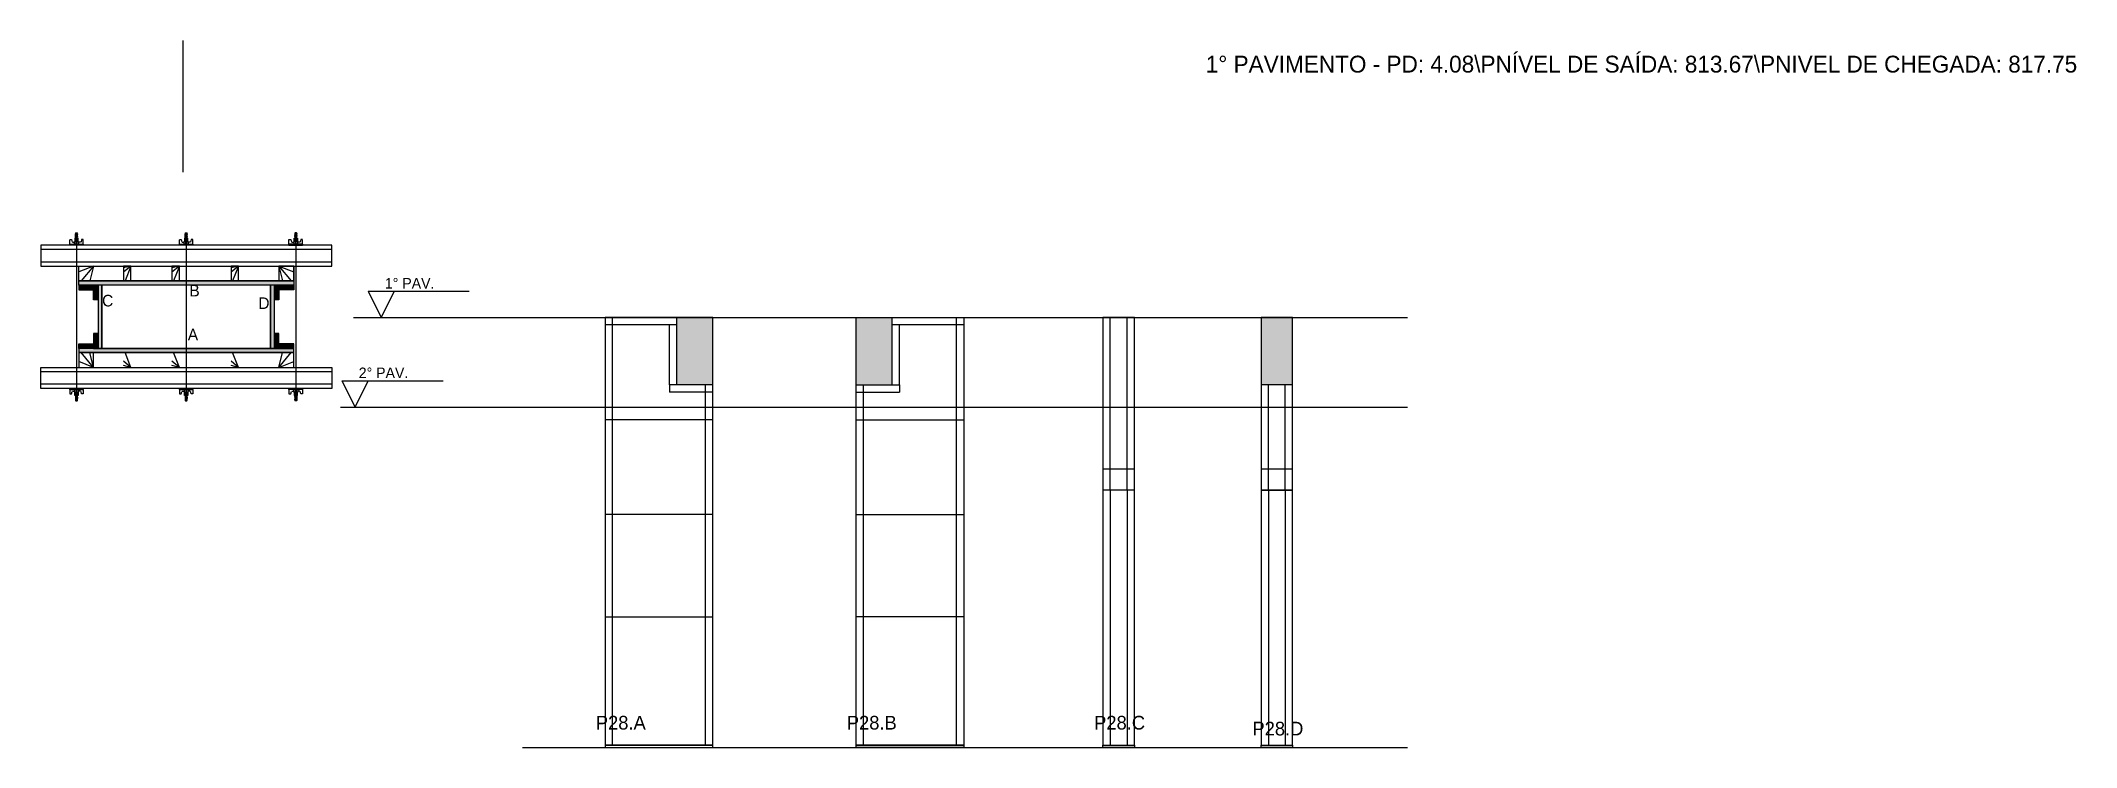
# Model space of a CAD drawing. Header units: metres. Extents: x 6272 to 8203, y 6363 to 7034.
import ezdxf

# ---------------------------------------------------------------- set-up
doc = ezdxf.new("R2010")
doc.units = ezdxf.units.M
for name, color, linetype in [('CHAPA', 7, 'Continuous'), ('COTA', 7, 'Continuous'), ('Hachura', 7, 'Continuous'), ('Madeira', 7, 'Continuous'), ('NIVEL 1° PAV.', 7, 'Continuous'), ('NIVEL 2° PAV.', 7, 'Continuous'), ('NOMENCLATURA', 7, 'Continuous'), ('Nível', 7, 'Continuous'), ('Painéis', 7, 'Continuous'), ('Perfil Metálico', 7, 'Continuous'), ('SARR_2.2x7', 7, 'Continuous'), ('SARRAFO', 7, 'Continuous'), ('Texto Seção', 7, 'Continuous'), ('TEXTO_GERAL', 7, 'Continuous')]:
    doc.layers.add(name, color=color, linetype=linetype)

msp = doc.modelspace()

# ---------------------------------------------------------------- hatches: boundary and pattern name
at = {"layer": 'COTA'}
h = msp.add_hatch(color=7, dxfattribs=at)
h.dxf.hatch_style = 1
h.paths.add_polyline_path([(6909.7, 6770.9), (6875.7, 6770.9), (6875.7, 6706.9), (6909.7, 6706.9), (6909.7, 6770.9)])
h = msp.add_hatch(color=7, dxfattribs=at)
h.dxf.hatch_style = 1
h.paths.add_polyline_path([(7045.8, 6770.9), (7079.8, 6770.9), (7079.8, 6706.9), (7045.8, 6706.9), (7045.8, 6770.9)])
h = msp.add_hatch(color=7, dxfattribs=at)
h.dxf.hatch_style = 1
h.paths.add_polyline_path([(7429.8, 6706.9), (7459.8, 6706.9), (7459.8, 6706.9), (7459.8, 6770.9), (7459.8, 6770.9), (7429.8, 6770.9), (7429.8, 6770.9), (7429.8, 6706.9)])
at = {"layer": 'Hachura'}
h = msp.add_hatch(color=7, dxfattribs=at)
h.dxf.hatch_style = 1
h.paths.add_polyline_path([(6308.2, 6801.6), (6308.2, 6805.6), (6308.2, 6805.6), (6512.2, 6805.6), (6512.2, 6805.6), (6512.2, 6801.6), (6512.2, 6801.6), (6308.2, 6801.6)])
h = msp.add_hatch(color=7, dxfattribs=at)
h.dxf.hatch_style = 1
h.paths.add_polyline_path([(6308.2, 6801.6), (6308.2, 6805.6), (6308.2, 6805.6), (6512.2, 6805.6), (6512.2, 6805.6), (6512.2, 6801.6), (6512.2, 6801.6), (6308.2, 6801.6)])
h = msp.add_hatch(color=7, dxfattribs=at)
h.dxf.hatch_style = 1
h.paths.add_polyline_path([(6322.2, 6801.6), (6322.2, 6797.2), (6322.2, 6797.2), (6308.2, 6797.2), (6308.2, 6797.2), (6308.2, 6801.6), (6308.2, 6801.6), (6322.2, 6801.6)])
h = msp.add_hatch(color=7, dxfattribs=at)
h.dxf.hatch_style = 1
h.paths.add_polyline_path([(6326.6, 6801.6), (6322.2, 6801.6), (6322.2, 6801.6), (6322.2, 6787.6), (6322.2, 6787.6), (6326.6, 6787.6), (6326.6, 6787.6), (6326.6, 6801.6)])
h = msp.add_hatch(color=7, dxfattribs=at)
h.dxf.hatch_style = 1
h.paths.add_polyline_path([(6330.2, 6801.6), (6326.6, 6801.6), (6326.6, 6801.6), (6326.6, 6741.6), (6326.6, 6741.6), (6330.2, 6741.6), (6330.2, 6741.6), (6330.2, 6801.6)])
h = msp.add_hatch(color=7, dxfattribs=at)
h.dxf.hatch_style = 1
h.paths.add_polyline_path([(6330.2, 6801.6), (6326.6, 6801.6), (6326.6, 6801.6), (6326.6, 6741.6), (6326.6, 6741.6), (6330.2, 6741.6), (6330.2, 6741.6), (6330.2, 6801.6)])
h = msp.add_hatch(color=7, dxfattribs=at)
h.dxf.hatch_style = 1
h.paths.add_polyline_path([(6493.8, 6801.6), (6490.2, 6801.6), (6490.2, 6801.6), (6490.2, 6741.6), (6490.2, 6741.6), (6493.8, 6741.6), (6493.8, 6741.6), (6493.8, 6801.6)])
h = msp.add_hatch(color=7, dxfattribs=at)
h.dxf.hatch_style = 1
h.paths.add_polyline_path([(6493.8, 6801.6), (6490.2, 6801.6), (6490.2, 6801.6), (6490.2, 6741.6), (6490.2, 6741.6), (6493.8, 6741.6), (6493.8, 6741.6), (6493.8, 6801.6)])
h = msp.add_hatch(color=7, dxfattribs=at)
h.dxf.hatch_style = 1
h.paths.add_polyline_path([(6498.2, 6801.6), (6493.8, 6801.6), (6493.8, 6801.6), (6493.8, 6787.6), (6493.8, 6787.6), (6498.2, 6787.6), (6498.2, 6787.6), (6498.2, 6801.6)])
h = msp.add_hatch(color=7, dxfattribs=at)
h.dxf.hatch_style = 1
h.paths.add_polyline_path([(6498.2, 6801.6), (6498.2, 6797.2), (6498.2, 6797.2), (6512.2, 6797.2), (6512.2, 6797.2), (6512.2, 6801.6), (6512.2, 6801.6), (6498.2, 6801.6)])
h = msp.add_hatch(color=7, dxfattribs=at)
h.dxf.hatch_style = 1
h.paths.add_polyline_path([(6322.2, 6741.6), (6322.2, 6746), (6322.2, 6746), (6308.2, 6746), (6308.2, 6746), (6308.2, 6741.6), (6308.2, 6741.6), (6322.2, 6741.6)])
h = msp.add_hatch(color=7, dxfattribs=at)
h.dxf.hatch_style = 1
h.paths.add_polyline_path([(6308.2, 6741.6), (6308.2, 6737.6), (6308.2, 6737.6), (6512.2, 6737.6), (6512.2, 6737.6), (6512.2, 6741.6), (6512.2, 6741.6), (6308.2, 6741.6)])
h = msp.add_hatch(color=7, dxfattribs=at)
h.dxf.hatch_style = 1
h.paths.add_polyline_path([(6308.2, 6741.6), (6308.2, 6737.6), (6308.2, 6737.6), (6512.2, 6737.6), (6512.2, 6737.6), (6512.2, 6741.6), (6512.2, 6741.6), (6308.2, 6741.6)])
h = msp.add_hatch(color=7, dxfattribs=at)
h.dxf.hatch_style = 1
h.paths.add_polyline_path([(6326.6, 6741.6), (6322.2, 6741.6), (6322.2, 6741.6), (6322.2, 6755.6), (6322.2, 6755.6), (6326.6, 6755.6), (6326.6, 6755.6), (6326.6, 6741.6)])
h = msp.add_hatch(color=7, dxfattribs=at)
h.dxf.hatch_style = 1
h.paths.add_polyline_path([(6498.2, 6741.6), (6493.8, 6741.6), (6493.8, 6741.6), (6493.8, 6755.6), (6493.8, 6755.6), (6498.2, 6755.6), (6498.2, 6755.6), (6498.2, 6741.6)])
h = msp.add_hatch(color=7, dxfattribs=at)
h.dxf.hatch_style = 1
h.paths.add_polyline_path([(6498.2, 6741.6), (6498.2, 6746), (6498.2, 6746), (6512.2, 6746), (6512.2, 6746), (6512.2, 6741.6), (6512.2, 6741.6), (6498.2, 6741.6)])

# ---------------------------------------------------------------- linework, layer by layer
at = {"layer": 'CHAPA', "color": 7, "lineweight": 25}
for points in [[(6308.2, 6801.6), (6308.2, 6805.6), (6512.2, 6805.6), (6512.2, 6801.6)], [(6308.2, 6801.6), (6308.2, 6805.6), (6512.2, 6805.6), (6512.2, 6801.6)], [(6330.2, 6801.6), (6326.6, 6801.6), (6326.6, 6741.6), (6330.2, 6741.6)], [(6330.2, 6801.6), (6326.6, 6801.6), (6326.6, 6741.6), (6330.2, 6741.6)], [(6493.8, 6801.6), (6490.2, 6801.6), (6490.2, 6741.6), (6493.8, 6741.6)], [(6493.8, 6801.6), (6490.2, 6801.6), (6490.2, 6741.6), (6493.8, 6741.6)], [(6308.2, 6741.6), (6308.2, 6737.6), (6512.2, 6737.6), (6512.2, 6741.6)], [(6308.2, 6741.6), (6308.2, 6737.6), (6512.2, 6737.6), (6512.2, 6741.6)]]:
    msp.add_lwpolyline(points, close=True, dxfattribs=at)
at = {"layer": 'COTA', "color": 7, "lineweight": 25}
for p, q in [((6909.7, 6770.9), (6875.7, 6770.9)), ((6909.7, 6706.9), (6909.7, 6770.9)), ((7045.8, 6706.9), (7045.8, 6770.9)), ((7045.8, 6770.9), (7079.8, 6770.9))]:
    msp.add_line(p, q, dxfattribs=at)
msp.add_lwpolyline([(7459.8, 6706.9), (7459.8, 6770.9), (7429.8, 6770.9), (7429.8, 6706.9)], dxfattribs=at)
at = {"layer": 'Defpoints', "color": 7, "lineweight": 25}
msp.add_line((6407.2, 6908.7), (6407.2, 7033.7), dxfattribs=at)
at = {"layer": 'Hachura', "color": 7, "lineweight": 25}
for p, q in [((6299.7, 6844.8), (6301.4, 6844.8)), ((6299.7, 6839.6), (6299.7, 6844.7)), ((6299.7, 6840.5), (6312.6, 6840.5)), ((6299.7, 6840.5), (6304.9, 6840.5)), ((6312.6, 6839.6), (6299.7, 6839.6)), ((6299.9, 6840.5), (6299.9, 6839.6)), ((6300.1, 6840.5), (6300.1, 6839.6)), ((6300.4, 6840.5), (6300.4, 6839.6)), ((6300.9, 6840.5), (6300.9, 6839.6)), ((6301.4, 6844.8), (6302, 6842.5)), ((6301.7, 6840.5), (6301.7, 6839.6)), ((6302.3, 6842.3), (6304.2, 6842.3)), ((6303.1, 6840.5), (6303.1, 6839.6)), ((6311.7, 6839.6), (6303.9, 6839.6)), ((6304.2, 6843.1), (6308.1, 6843.1)), ((6304.2, 6840.5), (6304.2, 6843.1)), ((6306.2, 6840.5), (6304.2, 6840.5)), ((6307.8, 6846.3), (6304.5, 6846.3)), ((6304.5, 6846.3), (6304.5, 6843.1)), ((6307.8, 6846.2), (6304.5, 6846.2)), ((6304.9, 6840.5), (6305.5, 6840.5)), ((6307.2, 6849.4), (6305, 6850.4)), ((6307.2, 6848.2), (6305, 6849.3)), ((6307.2, 6847), (6305, 6848.1)), ((6306.3, 6846.3), (6305, 6846.9)), ((6305.1, 6851.1), (6305.5, 6851.4)), ((6305.1, 6850.8), (6305.1, 6851.1)), ((6305.1, 6851.1), (6305.1, 6851.1)), ((6307.1, 6851.1), (6305.1, 6851.1)), ((6305.1, 6850.8), (6307.1, 6849.8)), ((6305.1, 6850.8), (6307.1, 6849.8)), ((6305.1, 6850.7), (6307.2, 6849.6)), ((6305.1, 6849.6), (6305.1, 6850.2)), ((6307.1, 6849.3), (6305.1, 6850.2)), ((6305.1, 6849.6), (6307.1, 6848.6)), ((6305.1, 6849.5), (6307.2, 6848.4)), ((6305.1, 6848.4), (6305.1, 6849.1)), ((6307.1, 6848.1), (6305.1, 6849.1)), ((6305.1, 6848.9), (6305.1, 6849.1)), ((6305.1, 6848.4), (6307.1, 6847.5)), ((6305.1, 6848.3), (6307.2, 6847.3)), ((6305.1, 6847.3), (6305.1, 6847.9)), ((6307.1, 6846.9), (6305.1, 6847.9)), ((6305.1, 6847.3), (6307.1, 6846.3)), ((6306, 6846.3), (6305.1, 6846.8)), ((6305.1, 6846.3), (6305.1, 6846.8)), ((6305.2, 6840.2), (6305.2, 6840.4)), ((6305.2, 6839.7), (6305.2, 6840.2)), ((6305.5, 6851.4), (6306.7, 6851.4)), ((6305.5, 6846.3), (6305.5, 6843.1)), ((6307.1, 6850.4), (6305.8, 6851.1)), ((6305.9, 6840.5), (6305.9, 6842.5)), ((6307.2, 6850.5), (6306, 6851.1)), ((6306.2, 6850.4), (6306.2, 6696.6)), ((6306.2, 6840.5), (6306.2, 6839.6)), ((6306.4, 6842.5), (6306.4, 6840.5)), ((6306.6, 6851.1), (6307.2, 6850.7)), ((6307.1, 6851.1), (6306.7, 6851.4)), ((6306.8, 6851.1), (6307.1, 6850.9)), ((6307.1, 6850.9), (6307.1, 6851.1)), ((6307.1, 6850.4), (6307.1, 6849.8)), ((6307.1, 6848.6), (6307.1, 6849.3)), ((6307.1, 6847.9), (6307.1, 6848.1)), ((6307.1, 6847.9), (6307.1, 6847.5)), ((6307.1, 6846.9), (6307.1, 6846.3)), ((6307.1, 6846.3), (6307.1, 6843.1)), ((6307.1, 6840.4), (6307.1, 6839.9)), ((6307.8, 6843.1), (6307.8, 6846.3)), ((6308.1, 6843.1), (6307.8, 6843.1)), ((6308.1, 6843.1), (6307.8, 6843.1)), ((6308.1, 6843.1), (6308.1, 6840.5)), ((6310, 6842.3), (6308.1, 6842.3)), ((6309.2, 6840.5), (6309.2, 6839.6)), ((6310.9, 6844.8), (6310.4, 6842.5)), ((6310.6, 6840.5), (6310.6, 6839.6)), ((6312.6, 6844.8), (6310.9, 6844.8)), ((6311.5, 6840.5), (6311.5, 6839.6)), ((6311.9, 6840.5), (6311.9, 6839.6)), ((6312.3, 6840.5), (6312.3, 6839.6)), ((6312.5, 6840.5), (6312.5, 6839.6)), ((6312.6, 6840.5), (6312.6, 6844.8)), ((6312.6, 6840.5), (6312.6, 6839.6)), ((6403.7, 6844.8), (6405.4, 6844.8)), ((6403.7, 6839.6), (6403.7, 6844.7)), ((6403.7, 6840.5), (6416.6, 6840.5)), ((6403.7, 6840.5), (6408.9, 6840.5)), ((6416.6, 6839.6), (6403.7, 6839.6)), ((6403.9, 6840.5), (6403.9, 6839.6)), ((6404.1, 6840.5), (6404.1, 6839.6)), ((6404.4, 6840.5), (6404.4, 6839.6)), ((6404.9, 6840.5), (6404.9, 6839.6)), ((6405.4, 6844.8), (6406, 6842.5)), ((6405.7, 6840.5), (6405.7, 6839.6)), ((6406.3, 6842.3), (6408.2, 6842.3)), ((6407.1, 6840.5), (6407.1, 6839.6)), ((6415.7, 6839.6), (6407.9, 6839.6)), ((6408.2, 6843.1), (6412.1, 6843.1)), ((6408.2, 6840.5), (6408.2, 6843.1)), ((6410.2, 6840.5), (6408.2, 6840.5)), ((6411.8, 6846.3), (6408.5, 6846.3)), ((6408.5, 6846.3), (6408.5, 6843.1)), ((6411.8, 6846.2), (6408.5, 6846.2)), ((6408.9, 6840.5), (6409.5, 6840.5)), ((6411.2, 6849.4), (6409, 6850.4)), ((6411.2, 6848.2), (6409, 6849.3)), ((6411.2, 6847), (6409, 6848.1)), ((6410.3, 6846.3), (6409, 6846.9)), ((6409.1, 6851.1), (6409.5, 6851.4)), ((6409.1, 6850.8), (6409.1, 6851.1)), ((6409.1, 6851.1), (6409.1, 6851.1)), ((6411.1, 6851.1), (6409.1, 6851.1)), ((6409.1, 6850.8), (6411.1, 6849.8)), ((6409.1, 6850.8), (6411.1, 6849.8)), ((6409.1, 6850.7), (6411.2, 6849.6)), ((6409.1, 6849.6), (6409.1, 6850.2)), ((6411.1, 6849.3), (6409.1, 6850.2)), ((6409.1, 6849.6), (6411.1, 6848.6)), ((6409.1, 6849.5), (6411.2, 6848.4)), ((6409.1, 6848.4), (6409.1, 6849.1)), ((6411.1, 6848.1), (6409.1, 6849.1)), ((6409.1, 6848.9), (6409.1, 6849.1)), ((6409.1, 6848.4), (6411.1, 6847.5)), ((6409.1, 6848.3), (6411.2, 6847.3)), ((6409.1, 6847.3), (6409.1, 6847.9)), ((6411.1, 6846.9), (6409.1, 6847.9)), ((6409.1, 6847.3), (6411.1, 6846.3)), ((6410, 6846.3), (6409.1, 6846.8)), ((6409.1, 6846.3), (6409.1, 6846.8)), ((6409.2, 6840.2), (6409.2, 6840.4)), ((6409.2, 6839.7), (6409.2, 6840.2)), ((6409.5, 6851.4), (6410.7, 6851.4)), ((6409.5, 6846.3), (6409.5, 6843.1)), ((6411.1, 6850.4), (6409.8, 6851.1)), ((6409.9, 6840.5), (6409.9, 6842.5)), ((6411.2, 6850.5), (6410, 6851.1)), ((6410.2, 6850.4), (6410.2, 6696.6)), ((6410.2, 6840.5), (6410.2, 6839.6)), ((6410.4, 6842.5), (6410.4, 6840.5)), ((6410.6, 6851.1), (6411.2, 6850.7)), ((6411.1, 6851.1), (6410.7, 6851.4)), ((6410.8, 6851.1), (6411.1, 6850.9)), ((6411.1, 6850.9), (6411.1, 6851.1)), ((6411.1, 6850.4), (6411.1, 6849.8)), ((6411.1, 6848.6), (6411.1, 6849.3)), ((6411.1, 6847.9), (6411.1, 6848.1)), ((6411.1, 6847.9), (6411.1, 6847.5)), ((6411.1, 6846.9), (6411.1, 6846.3)), ((6411.1, 6846.3), (6411.1, 6843.1)), ((6411.1, 6840.4), (6411.1, 6839.9)), ((6411.8, 6843.1), (6411.8, 6846.3)), ((6412.1, 6843.1), (6411.8, 6843.1)), ((6412.1, 6843.1), (6411.8, 6843.1)), ((6412.1, 6843.1), (6412.1, 6840.5)), ((6414, 6842.3), (6412.1, 6842.3)), ((6413.2, 6840.5), (6413.2, 6839.6)), ((6414.9, 6844.8), (6414.4, 6842.5)), ((6414.6, 6840.5), (6414.6, 6839.6)), ((6416.6, 6844.8), (6414.9, 6844.8)), ((6415.5, 6840.5), (6415.5, 6839.6)), ((6415.9, 6840.5), (6415.9, 6839.6)), ((6416.3, 6840.5), (6416.3, 6839.6)), ((6416.5, 6840.5), (6416.5, 6839.6)), ((6416.6, 6840.5), (6416.6, 6844.8)), ((6416.6, 6840.5), (6416.6, 6839.6)), ((6507.7, 6840.5), (6507.7, 6844.8)), ((6507.7, 6844.8), (6509.4, 6844.8)), ((6520.6, 6840.5), (6507.7, 6840.5)), ((6507.7, 6840.5), (6507.7, 6839.6)), ((6507.7, 6839.6), (6520.6, 6839.6)), ((6507.9, 6840.5), (6507.9, 6839.6)), ((6508.1, 6840.5), (6508.1, 6839.6)), ((6508.4, 6840.5), (6508.4, 6839.6)), ((6508.7, 6839.6), (6516.5, 6839.6)), ((6508.9, 6840.5), (6508.9, 6839.6)), ((6509.4, 6844.8), (6510, 6842.5)), ((6509.7, 6840.5), (6509.7, 6839.6)), ((6510.3, 6842.3), (6512.2, 6842.3)), ((6511.1, 6840.5), (6511.1, 6839.6)), ((6516.1, 6843.1), (6512.2, 6843.1)), ((6512.2, 6843.1), (6512.2, 6840.5)), ((6512.2, 6843.1), (6512.5, 6843.1)), ((6512.2, 6843.1), (6512.5, 6843.1)), ((6512.5, 6846.3), (6515.9, 6846.3)), ((6512.5, 6843.1), (6512.5, 6846.3)), ((6512.5, 6846.2), (6515.9, 6846.2)), ((6513.8, 6851.1), (6513.1, 6850.7)), ((6515.3, 6850.7), (6513.1, 6849.6)), ((6515.3, 6849.5), (6513.1, 6848.4)), ((6515.3, 6848.3), (6513.1, 6847.3)), ((6513.2, 6850.5), (6514.3, 6851.1)), ((6513.2, 6849.4), (6515.3, 6850.4)), ((6513.2, 6848.2), (6515.3, 6849.3)), ((6513.2, 6847), (6515.3, 6848.1)), ((6513.2, 6840.4), (6513.2, 6839.9)), ((6513.3, 6851.1), (6513.6, 6851.4)), ((6513.5, 6851.1), (6513.3, 6850.9)), ((6513.3, 6850.9), (6513.3, 6851.1)), ((6513.3, 6850.4), (6514.6, 6851.1)), ((6513.3, 6851.1), (6515.2, 6851.1)), ((6515.2, 6850.8), (6513.3, 6849.8)), ((6515.2, 6850.8), (6513.3, 6849.8)), ((6513.3, 6850.4), (6513.3, 6849.8)), ((6513.3, 6849.3), (6515.2, 6850.2)), ((6515.2, 6849.6), (6513.3, 6848.6)), ((6513.3, 6848.6), (6513.3, 6849.3)), ((6513.3, 6848.1), (6515.2, 6849.1)), ((6515.2, 6848.4), (6513.3, 6847.5)), ((6513.3, 6847.9), (6513.3, 6848.1)), ((6513.3, 6847.9), (6513.3, 6847.5)), ((6513.3, 6846.9), (6515.2, 6847.9)), ((6515.2, 6847.3), (6513.3, 6846.3)), ((6513.3, 6846.9), (6513.3, 6846.3)), ((6513.3, 6846.3), (6513.3, 6843.1)), ((6514.9, 6851.4), (6513.6, 6851.4)), ((6514, 6846.3), (6515.3, 6846.9)), ((6514, 6842.5), (6514, 6840.5)), ((6514.2, 6850.4), (6514.2, 6696.6)), ((6514.2, 6840.5), (6516.1, 6840.5)), ((6514.2, 6840.5), (6514.2, 6839.6)), ((6514.3, 6846.3), (6515.2, 6846.8)), ((6514.5, 6840.5), (6514.5, 6842.5)), ((6514.8, 6846.3), (6514.8, 6843.1)), ((6515.5, 6840.5), (6514.8, 6840.5)), ((6515.2, 6851.1), (6514.9, 6851.4)), ((6515.1, 6840.2), (6515.1, 6840.4)), ((6515.1, 6839.7), (6515.1, 6840.2)), ((6515.2, 6850.8), (6515.2, 6851.1)), ((6515.2, 6851.1), (6515.2, 6851.1)), ((6515.2, 6849.6), (6515.2, 6850.2)), ((6515.2, 6848.4), (6515.2, 6849.1)), ((6515.2, 6848.9), (6515.2, 6849.1)), ((6515.2, 6847.3), (6515.2, 6847.9)), ((6515.2, 6846.3), (6515.2, 6846.8)), ((6520.6, 6840.5), (6515.5, 6840.5)), ((6515.9, 6846.3), (6515.9, 6843.1)), ((6516.1, 6840.5), (6516.1, 6843.1)), ((6518.1, 6842.3), (6516.1, 6842.3)), ((6517.2, 6840.5), (6517.2, 6839.6)), ((6518.9, 6844.8), (6518.4, 6842.5)), ((6518.6, 6840.5), (6518.6, 6839.6)), ((6520.6, 6844.8), (6518.9, 6844.8)), ((6519.5, 6840.5), (6519.5, 6839.6)), ((6519.9, 6840.5), (6519.9, 6839.6)), ((6520.3, 6840.5), (6520.3, 6839.6)), ((6520.5, 6840.5), (6520.5, 6839.6)), ((6520.6, 6839.6), (6520.6, 6844.7)), ((6312.6, 6703.6), (6299.7, 6703.6)), ((6299.7, 6703.6), (6299.7, 6698.5)), ((6299.7, 6702.7), (6312.6, 6702.7)), ((6299.7, 6702.7), (6304.9, 6702.7)), ((6299.9, 6702.7), (6299.9, 6703.6)), ((6300.1, 6702.7), (6300.1, 6703.6)), ((6300.4, 6702.7), (6300.4, 6703.6)), ((6300.9, 6702.7), (6300.9, 6703.6)), ((6301.7, 6702.7), (6301.7, 6703.6)), ((6302.3, 6700.9), (6304.2, 6700.9)), ((6303.1, 6702.7), (6303.1, 6703.6)), ((6311.7, 6703.6), (6303.9, 6703.6)), ((6306.2, 6702.7), (6304.2, 6702.7)), ((6304.2, 6702.7), (6304.2, 6700.1)), ((6304.9, 6702.7), (6305.5, 6702.7)), ((6305.2, 6703.4), (6305.2, 6703)), ((6305.2, 6703), (6305.2, 6702.8)), ((6305.9, 6702.7), (6305.9, 6700.7)), ((6306.2, 6702.7), (6306.2, 6703.6)), ((6306.4, 6700.7), (6306.4, 6702.7)), ((6307.1, 6702.8), (6307.1, 6703.3)), ((6308.1, 6700.1), (6308.1, 6702.7)), ((6310, 6700.9), (6308.1, 6700.9)), ((6309.2, 6702.7), (6309.2, 6703.6)), ((6310.6, 6702.7), (6310.6, 6703.6)), ((6311.5, 6702.7), (6311.5, 6703.6)), ((6311.9, 6702.7), (6311.9, 6703.6)), ((6312.3, 6702.7), (6312.3, 6703.6)), ((6312.5, 6702.7), (6312.5, 6703.6)), ((6312.6, 6702.7), (6312.6, 6703.6)), ((6312.6, 6702.7), (6312.6, 6698.4)), ((6416.6, 6703.6), (6403.7, 6703.6)), ((6403.7, 6703.6), (6403.7, 6698.5)), ((6403.7, 6702.7), (6416.6, 6702.7)), ((6403.7, 6702.7), (6408.9, 6702.7)), ((6403.9, 6702.7), (6403.9, 6703.6)), ((6404.1, 6702.7), (6404.1, 6703.6)), ((6404.4, 6702.7), (6404.4, 6703.6)), ((6404.9, 6702.7), (6404.9, 6703.6)), ((6405.7, 6702.7), (6405.7, 6703.6)), ((6406.3, 6700.9), (6408.2, 6700.9)), ((6407.1, 6702.7), (6407.1, 6703.6)), ((6415.7, 6703.6), (6407.9, 6703.6)), ((6410.2, 6702.7), (6408.2, 6702.7)), ((6408.2, 6702.7), (6408.2, 6700.1)), ((6408.9, 6702.7), (6409.5, 6702.7)), ((6409.2, 6703.4), (6409.2, 6703)), ((6409.2, 6703), (6409.2, 6702.8)), ((6409.9, 6702.7), (6409.9, 6700.7)), ((6410.2, 6702.7), (6410.2, 6703.6)), ((6410.4, 6700.7), (6410.4, 6702.7)), ((6411.1, 6702.8), (6411.1, 6703.3)), ((6412.1, 6700.1), (6412.1, 6702.7)), ((6414, 6700.9), (6412.1, 6700.9)), ((6413.2, 6702.7), (6413.2, 6703.6)), ((6414.6, 6702.7), (6414.6, 6703.6)), ((6415.5, 6702.7), (6415.5, 6703.6)), ((6415.9, 6702.7), (6415.9, 6703.6)), ((6416.3, 6702.7), (6416.3, 6703.6)), ((6416.5, 6702.7), (6416.5, 6703.6)), ((6416.6, 6702.7), (6416.6, 6703.6)), ((6416.6, 6702.7), (6416.6, 6698.4)), ((6507.7, 6703.6), (6520.6, 6703.6)), ((6507.7, 6702.7), (6507.7, 6703.6)), ((6520.6, 6702.7), (6507.7, 6702.7)), ((6507.7, 6702.7), (6507.7, 6698.4)), ((6507.9, 6702.7), (6507.9, 6703.6)), ((6508.1, 6702.7), (6508.1, 6703.6)), ((6508.4, 6702.7), (6508.4, 6703.6)), ((6508.7, 6703.6), (6516.5, 6703.6)), ((6508.9, 6702.7), (6508.9, 6703.6)), ((6509.7, 6702.7), (6509.7, 6703.6)), ((6510.3, 6700.9), (6512.2, 6700.9)), ((6511.1, 6702.7), (6511.1, 6703.6)), ((6512.2, 6700.1), (6512.2, 6702.7)), ((6513.2, 6702.8), (6513.2, 6703.3)), ((6514, 6700.7), (6514, 6702.7)), ((6514.2, 6702.7), (6514.2, 6703.6)), ((6514.2, 6702.7), (6516.1, 6702.7)), ((6514.5, 6702.7), (6514.5, 6700.7)), ((6515.5, 6702.7), (6514.8, 6702.7)), ((6515.1, 6703.4), (6515.1, 6703)), ((6515.1, 6703), (6515.1, 6702.8)), ((6520.6, 6702.7), (6515.5, 6702.7)), ((6516.1, 6702.7), (6516.1, 6700.1)), ((6518.1, 6700.9), (6516.1, 6700.9)), ((6517.2, 6702.7), (6517.2, 6703.6)), ((6518.6, 6702.7), (6518.6, 6703.6)), ((6519.5, 6702.7), (6519.5, 6703.6)), ((6519.9, 6702.7), (6519.9, 6703.6)), ((6520.3, 6702.7), (6520.3, 6703.6)), ((6520.5, 6702.7), (6520.5, 6703.6)), ((6520.6, 6703.6), (6520.6, 6698.5)), ((6299.7, 6698.4), (6301.4, 6698.4)), ((6301.4, 6698.4), (6302, 6700.6)), ((6304.2, 6700.1), (6308.1, 6700.1)), ((6304.5, 6696.9), (6304.5, 6700.1)), ((6307.8, 6697), (6304.5, 6697)), ((6307.8, 6696.9), (6304.5, 6696.9)), ((6306.3, 6696.9), (6305, 6696.3)), ((6307.2, 6696.2), (6305, 6695.1)), ((6307.2, 6695), (6305, 6693.9)), ((6307.2, 6693.8), (6305, 6692.8)), ((6305.1, 6695.9), (6307.1, 6696.9)), ((6306, 6696.9), (6305.1, 6696.4)), ((6305.1, 6696.9), (6305.1, 6696.4)), ((6307.1, 6696.2), (6305.1, 6695.3)), ((6305.1, 6695.9), (6305.1, 6695.3)), ((6305.1, 6694.9), (6307.2, 6695.9)), ((6305.1, 6694.8), (6307.1, 6695.7)), ((6307.1, 6695.1), (6305.1, 6694.1)), ((6305.1, 6694.8), (6305.1, 6694.1)), ((6305.1, 6693.7), (6307.2, 6694.8)), ((6305.1, 6693.6), (6307.1, 6694.6)), ((6305.1, 6694.3), (6305.1, 6694.1)), ((6307.1, 6693.9), (6305.1, 6693)), ((6305.1, 6693.6), (6305.1, 6693)), ((6305.1, 6692.5), (6307.2, 6693.6)), ((6305.1, 6692.4), (6307.1, 6693.4)), ((6305.1, 6692.4), (6307.1, 6693.4)), ((6305.1, 6692.4), (6305.1, 6692.1)), ((6305.1, 6692.1), (6305.1, 6692.1)), ((6305.1, 6692.1), (6305.5, 6691.8)), ((6307.1, 6692.1), (6305.1, 6692.1)), ((6305.5, 6696.9), (6305.5, 6700.1)), ((6305.5, 6691.8), (6306.7, 6691.8)), ((6307.1, 6692.8), (6305.8, 6692.1)), ((6307.2, 6692.7), (6306, 6692.1)), ((6306.6, 6692.1), (6307.2, 6692.5)), ((6307.1, 6692.1), (6306.7, 6691.8)), ((6306.8, 6692.1), (6307.1, 6692.2)), ((6307.1, 6696.9), (6307.1, 6700.1)), ((6307.1, 6696.2), (6307.1, 6696.9)), ((6307.1, 6695.3), (6307.1, 6695.7)), ((6307.1, 6695.3), (6307.1, 6695.1)), ((6307.1, 6694.6), (6307.1, 6693.9)), ((6307.1, 6692.8), (6307.1, 6693.4)), ((6307.1, 6692.2), (6307.1, 6692.1)), ((6307.8, 6700.1), (6307.8, 6696.9)), ((6308.1, 6700.1), (6307.8, 6700.1)), ((6308.1, 6700.1), (6307.8, 6700.1)), ((6310.9, 6698.4), (6310.4, 6700.6)), ((6312.6, 6698.4), (6310.9, 6698.4)), ((6403.7, 6698.4), (6405.4, 6698.4)), ((6405.4, 6698.4), (6406, 6700.6)), ((6408.2, 6700.1), (6412.1, 6700.1)), ((6408.5, 6696.9), (6408.5, 6700.1)), ((6411.8, 6697), (6408.5, 6697)), ((6411.8, 6696.9), (6408.5, 6696.9)), ((6410.3, 6696.9), (6409, 6696.3)), ((6411.2, 6696.2), (6409, 6695.1)), ((6411.2, 6695), (6409, 6693.9)), ((6411.2, 6693.8), (6409, 6692.8)), ((6409.1, 6695.9), (6411.1, 6696.9)), ((6410, 6696.9), (6409.1, 6696.4)), ((6409.1, 6696.9), (6409.1, 6696.4)), ((6411.1, 6696.2), (6409.1, 6695.3)), ((6409.1, 6695.9), (6409.1, 6695.3)), ((6409.1, 6694.9), (6411.2, 6695.9)), ((6409.1, 6694.8), (6411.1, 6695.7)), ((6411.1, 6695.1), (6409.1, 6694.1)), ((6409.1, 6694.8), (6409.1, 6694.1)), ((6409.1, 6693.7), (6411.2, 6694.8)), ((6409.1, 6693.6), (6411.1, 6694.6)), ((6409.1, 6694.3), (6409.1, 6694.1)), ((6411.1, 6693.9), (6409.1, 6693)), ((6409.1, 6693.6), (6409.1, 6693)), ((6409.1, 6692.5), (6411.2, 6693.6)), ((6409.1, 6692.4), (6411.1, 6693.4)), ((6409.1, 6692.4), (6411.1, 6693.4)), ((6409.1, 6692.4), (6409.1, 6692.1)), ((6409.1, 6692.1), (6409.1, 6692.1)), ((6409.1, 6692.1), (6409.5, 6691.8)), ((6411.1, 6692.1), (6409.1, 6692.1)), ((6409.5, 6696.9), (6409.5, 6700.1)), ((6409.5, 6691.8), (6410.7, 6691.8)), ((6411.1, 6692.8), (6409.8, 6692.1)), ((6411.2, 6692.7), (6410, 6692.1)), ((6410.6, 6692.1), (6411.2, 6692.5)), ((6411.1, 6692.1), (6410.7, 6691.8)), ((6410.8, 6692.1), (6411.1, 6692.2)), ((6411.1, 6696.9), (6411.1, 6700.1)), ((6411.1, 6696.2), (6411.1, 6696.9)), ((6411.1, 6695.3), (6411.1, 6695.7)), ((6411.1, 6695.3), (6411.1, 6695.1)), ((6411.1, 6694.6), (6411.1, 6693.9)), ((6411.1, 6692.8), (6411.1, 6693.4)), ((6411.1, 6692.2), (6411.1, 6692.1)), ((6411.8, 6700.1), (6411.8, 6696.9)), ((6412.1, 6700.1), (6411.8, 6700.1)), ((6412.1, 6700.1), (6411.8, 6700.1)), ((6414.9, 6698.4), (6414.4, 6700.6)), ((6416.6, 6698.4), (6414.9, 6698.4)), ((6507.7, 6698.4), (6509.4, 6698.4)), ((6509.4, 6698.4), (6510, 6700.6)), ((6516.1, 6700.1), (6512.2, 6700.1)), ((6512.2, 6700.1), (6512.5, 6700.1)), ((6512.2, 6700.1), (6512.5, 6700.1)), ((6512.5, 6700.1), (6512.5, 6696.9)), ((6512.5, 6697), (6515.9, 6697)), ((6512.5, 6696.9), (6515.9, 6696.9)), ((6515.3, 6694.9), (6513.1, 6695.9)), ((6515.3, 6693.7), (6513.1, 6694.8)), ((6515.3, 6692.5), (6513.1, 6693.6)), ((6513.8, 6692.1), (6513.1, 6692.5)), ((6513.2, 6696.2), (6515.3, 6695.1)), ((6513.2, 6695), (6515.3, 6693.9)), ((6513.2, 6693.8), (6515.3, 6692.8)), ((6513.2, 6692.7), (6514.3, 6692.1)), ((6513.3, 6696.9), (6513.3, 6700.1)), ((6513.3, 6696.2), (6513.3, 6696.9)), ((6515.2, 6695.9), (6513.3, 6696.9)), ((6513.3, 6696.2), (6515.2, 6695.3)), ((6513.3, 6695.3), (6513.3, 6695.7)), ((6515.2, 6694.8), (6513.3, 6695.7)), ((6513.3, 6695.3), (6513.3, 6695.1)), ((6513.3, 6695.1), (6515.2, 6694.1)), ((6513.3, 6694.6), (6513.3, 6693.9)), ((6515.2, 6693.6), (6513.3, 6694.6)), ((6513.3, 6693.9), (6515.2, 6693)), ((6515.2, 6692.4), (6513.3, 6693.4)), ((6513.3, 6692.8), (6513.3, 6693.4)), ((6515.2, 6692.4), (6513.3, 6693.4)), ((6513.3, 6692.8), (6514.6, 6692.1)), ((6513.5, 6692.1), (6513.3, 6692.2)), ((6513.3, 6692.2), (6513.3, 6692.1)), ((6513.3, 6692.1), (6513.6, 6691.8)), ((6513.3, 6692.1), (6515.2, 6692.1)), ((6514.9, 6691.8), (6513.6, 6691.8)), ((6514, 6696.9), (6515.3, 6696.3)), ((6514.3, 6696.9), (6515.2, 6696.4)), ((6514.8, 6696.9), (6514.8, 6700.1)), ((6515.2, 6692.1), (6514.9, 6691.8)), ((6515.2, 6696.9), (6515.2, 6696.4)), ((6515.2, 6695.9), (6515.2, 6695.3)), ((6515.2, 6694.8), (6515.2, 6694.1)), ((6515.2, 6694.3), (6515.2, 6694.1)), ((6515.2, 6693.6), (6515.2, 6693)), ((6515.2, 6692.4), (6515.2, 6692.1)), ((6515.2, 6692.1), (6515.2, 6692.1)), ((6515.9, 6696.9), (6515.9, 6700.1)), ((6518.9, 6698.4), (6518.4, 6700.6)), ((6520.6, 6698.4), (6518.9, 6698.4))]:
    msp.add_line(p, q, dxfattribs=at)
at = {"layer": 'Madeira', "color": 7, "lineweight": 25}
for p, q in [((6322.2, 6819.6), (6308.2, 6814.2)), ((6322.2, 6819.6), (6310.7, 6805.6)), ((6322.2, 6819.6), (6318.7, 6805.6)), ((6357.7, 6819.6), (6350.7, 6813.9)), ((6357.7, 6819.6), (6350.7, 6817.9)), ((6357.7, 6819.6), (6352.2, 6805.6)), ((6403.7, 6819.6), (6396.7, 6813.9)), ((6403.7, 6819.6), (6396.7, 6817.9)), ((6403.7, 6819.6), (6398.2, 6805.6)), ((6459.7, 6819.6), (6452.7, 6813.9)), ((6459.7, 6819.6), (6452.7, 6817.9)), ((6459.7, 6819.6), (6454.2, 6805.6)), ((6498.2, 6819.6), (6509.7, 6805.6)), ((6498.2, 6819.6), (6501.7, 6805.6)), ((6498.2, 6819.6), (6512.2, 6814.2)), ((6322.2, 6723.6), (6308.2, 6729)), ((6322.2, 6723.6), (6310.7, 6737.6)), ((6322.2, 6723.6), (6318.7, 6737.6)), ((6357.7, 6723.6), (6350.7, 6729.3)), ((6357.7, 6723.6), (6350.7, 6725.3)), ((6357.7, 6723.6), (6352.2, 6737.6)), ((6403.7, 6723.6), (6396.7, 6729.3)), ((6403.7, 6723.6), (6396.7, 6725.3)), ((6403.7, 6723.6), (6398.2, 6737.6)), ((6459.7, 6723.6), (6452.7, 6729.3)), ((6459.7, 6723.6), (6452.7, 6725.3)), ((6459.7, 6723.6), (6454.2, 6737.6)), ((6498.2, 6723.6), (6509.7, 6737.6)), ((6498.2, 6723.6), (6501.7, 6737.6)), ((6498.2, 6723.6), (6512.2, 6729))]:
    msp.add_line(p, q, dxfattribs=at)
for points in [[(6512.2, 6819.6), (6512.2, 6805.6), (6308.2, 6805.6), (6308.2, 6819.6)], [(6357.7, 6819.6), (6350.7, 6819.6), (6350.7, 6805.6), (6357.7, 6805.6)], [(6403.7, 6819.6), (6396.7, 6819.6), (6396.7, 6805.6), (6403.7, 6805.6)], [(6459.7, 6819.6), (6452.7, 6819.6), (6452.7, 6805.6), (6459.7, 6805.6)], [(6498.2, 6819.6), (6498.2, 6805.6), (6512.2, 6805.6), (6512.2, 6819.6)], [(6322.2, 6723.6), (6322.2, 6737.6), (6308.2, 6737.6), (6308.2, 6723.6)], [(6512.2, 6723.6), (6512.2, 6737.6), (6308.2, 6737.6), (6308.2, 6723.6)]]:
    msp.add_lwpolyline(points, close=True, dxfattribs=at)
at = {"layer": 'NIVEL 1° PAV.', "color": 7, "lineweight": 25}
for p, q in [((6582.7, 6795.9), (6678.7, 6795.9)), ((6582.7, 6795.9), (6595.2, 6770.9)), ((6595.2, 6770.9), (6607.7, 6795.9)), ((6568.9, 6770.9), (7568.9, 6770.9))]:
    msp.add_line(p, q, dxfattribs=at)
at = {"layer": 'NIVEL 2° PAV.', "color": 7, "lineweight": 25}
for p, q in [((6557.9, 6710.9), (6653.9, 6710.9)), ((6557.9, 6710.9), (6570.4, 6685.9)), ((6570.4, 6685.9), (6582.9, 6710.9)), ((6556.5, 6685.9), (7568.9, 6685.9))]:
    msp.add_line(p, q, dxfattribs=at)
at = {"layer": 'Nível', "color": 7, "lineweight": 25}
for p, q in [((6729.1, 6770.9), (7568.9, 6770.9)), ((6729.1, 6362.9), (7568.9, 6362.9))]:
    msp.add_line(p, q, dxfattribs=at)
at = {"layer": 'Painéis', "color": 7, "lineweight": 25}
for p, q in [((6807.7, 6770.9), (6807.7, 6362.9)), ((6875.7, 6770.9), (6807.7, 6770.9)), ((6875.7, 6706.9), (6875.7, 6770.9)), ((7079.8, 6770.9), (7147.8, 6770.9)), ((7079.8, 6706.9), (7079.8, 6770.9)), ((7147.8, 6770.9), (7147.8, 6362.9)), ((7279.7, 6770.9), (7279.7, 6364.9)), ((7309.7, 6770.9), (7279.7, 6770.9)), ((7309.7, 6364.9), (7309.7, 6770.9)), ((6909.7, 6706.9), (6875.7, 6706.9)), ((6909.7, 6362.9), (6909.7, 6706.9)), ((7045.8, 6362.9), (7045.8, 6706.9)), ((7045.8, 6706.9), (7079.8, 6706.9)), ((7429.8, 6706.9), (7429.8, 6364.9)), ((7459.8, 6706.9), (7429.8, 6706.9)), ((7459.8, 6364.9), (7459.8, 6706.9)), ((6909.7, 6673.9), (6807.7, 6673.9)), ((7045.8, 6673.9), (7147.8, 6673.9)), ((7309.7, 6626.9), (7279.7, 6626.9)), ((7459.8, 6626.9), (7429.8, 6626.9)), ((7309.7, 6606.9), (7279.7, 6606.9)), ((7429.8, 6606.9), (7459.8, 6606.9)), ((7459.8, 6606.9), (7429.8, 6606.9)), ((6909.7, 6583.9), (6807.7, 6583.9)), ((7045.8, 6583.9), (7147.8, 6583.9)), ((6807.7, 6486.9), (6909.7, 6486.9)), ((7147.8, 6486.9), (7045.8, 6486.9)), ((6807.7, 6364.9), (6909.7, 6364.9)), ((7147.8, 6364.9), (7045.8, 6364.9)), ((7279.7, 6364.9), (7309.7, 6364.9)), ((7429.8, 6364.9), (7459.8, 6364.9))]:
    msp.add_line(p, q, dxfattribs=at)
for points in [[(6490.2, 6741.6), (6490.2, 6801.6), (6330.2, 6801.6), (6330.2, 6741.6)], [(6909.7, 6364.9), (6807.7, 6364.9), (6807.7, 6362.9), (6909.7, 6362.9)], [(7045.8, 6364.9), (7147.8, 6364.9), (7147.8, 6362.9), (7045.8, 6362.9)], [(7279.7, 6364.9), (7309.7, 6364.9), (7309.7, 6362.9), (7279.7, 6362.9)], [(7429.8, 6364.9), (7459.8, 6364.9), (7459.8, 6362.9), (7429.8, 6362.9)]]:
    msp.add_lwpolyline(points, close=True, dxfattribs=at)
at = {"layer": 'Perfil Metálico', "color": 7, "lineweight": 25}
for points in [[(6272.2, 6839.6), (6272.2, 6819.6), (6548.2, 6819.6), (6548.2, 6839.6)], [(6548.2, 6823.6), (6548.2, 6835.6), (6272.2, 6835.6), (6272.2, 6823.6)], [(6272.2, 6703.6), (6272.2, 6723.6), (6548.2, 6723.6), (6548.2, 6703.6)], [(6548.2, 6719.6), (6548.2, 6707.6), (6272.2, 6707.6), (6272.2, 6719.6)]]:
    msp.add_lwpolyline(points, close=True, dxfattribs=at)
at = {"layer": 'SARR_2.2x7', "color": 7, "lineweight": 25}
for p, q in [((6875.7, 6763.9), (6807.7, 6763.9)), ((6814.7, 6673.9), (6814.7, 6770.9)), ((6868.7, 6706.9), (6868.7, 6763.9)), ((7147.8, 6763.9), (7079.8, 6763.9)), ((7086.8, 6706.9), (7086.8, 6763.9)), ((7140.8, 6673.9), (7140.8, 6770.9)), ((7286.7, 6606.9), (7286.7, 6770.9)), ((7302.7, 6606.9), (7302.7, 6770.9)), ((6875.7, 6706.9), (6868.7, 6706.9)), ((6868.7, 6706.9), (6868.7, 6699.9)), ((6902.7, 6673.9), (6902.7, 6706.9)), ((7052.8, 6673.9), (7052.8, 6706.9)), ((7079.8, 6706.9), (7086.8, 6706.9)), ((7086.8, 6706.9), (7086.8, 6699.9)), ((7436.8, 6606.9), (7436.8, 6706.9)), ((7452.8, 6606.9), (7452.8, 6706.9)), ((6909.7, 6699.9), (6868.7, 6699.9)), ((7045.8, 6699.9), (7086.8, 6699.9)), ((6814.7, 6583.9), (6814.7, 6673.9)), ((6902.7, 6583.9), (6902.7, 6673.9)), ((7052.8, 6583.9), (7052.8, 6673.9)), ((7140.8, 6583.9), (7140.8, 6673.9)), ((7286.7, 6606.9), (7286.7, 6364.9)), ((7286.7, 6606.9), (7286.7, 6606.9)), ((7286.7, 6606.9), (7286.7, 6606.9)), ((7302.7, 6606.9), (7302.7, 6364.9)), ((7302.7, 6606.9), (7302.7, 6606.9)), ((7302.7, 6606.9), (7302.7, 6606.9)), ((7436.8, 6606.9), (7436.8, 6364.9)), ((7436.8, 6606.9), (7436.8, 6606.9)), ((7436.8, 6606.9), (7436.8, 6606.9)), ((7436.8, 6606.9), (7436.8, 6606.9)), ((7436.8, 6606.9), (7436.8, 6606.9)), ((7452.8, 6606.9), (7452.8, 6364.9)), ((7452.8, 6606.9), (7452.8, 6606.9)), ((7452.8, 6606.9), (7452.8, 6606.9)), ((7452.8, 6606.9), (7452.8, 6606.9)), ((7452.8, 6606.9), (7452.8, 6606.9)), ((6814.7, 6486.9), (6814.7, 6583.9)), ((6902.7, 6486.9), (6902.7, 6583.9)), ((7052.8, 6486.9), (7052.8, 6583.9)), ((7140.8, 6486.9), (7140.8, 6583.9)), ((6814.7, 6364.9), (6814.7, 6486.9)), ((6902.7, 6364.9), (6902.7, 6486.9)), ((7052.8, 6364.9), (7052.8, 6486.9)), ((7140.8, 6364.9), (7140.8, 6486.9)), ((7436.8, 6486.9), (7436.8, 6486.9)), ((7436.8, 6486.9), (7436.8, 6486.9)), ((7452.8, 6486.9), (7452.8, 6486.9)), ((7452.8, 6486.9), (7452.8, 6486.9)), ((6814.7, 6364.9), (6814.7, 6364.9)), ((6902.7, 6364.9), (6902.7, 6364.9)), ((7052.8, 6364.9), (7052.8, 6364.9)), ((7140.8, 6364.9), (7140.8, 6364.9))]:
    msp.add_line(p, q, dxfattribs=at)
at = {"layer": 'SARRAFO', "color": 7, "lineweight": 25}
for points in [[(6308.2, 6797.2), (6322.2, 6797.2), (6322.2, 6801.6), (6308.2, 6801.6)], [(6322.2, 6787.6), (6322.2, 6801.6), (6326.6, 6801.6), (6326.6, 6787.6)], [(6493.8, 6787.6), (6493.8, 6801.6), (6498.2, 6801.6), (6498.2, 6787.6)], [(6512.2, 6797.2), (6498.2, 6797.2), (6498.2, 6801.6), (6512.2, 6801.6)], [(6308.2, 6746), (6322.2, 6746), (6322.2, 6741.6), (6308.2, 6741.6)], [(6322.2, 6755.6), (6322.2, 6741.6), (6326.6, 6741.6), (6326.6, 6755.6)], [(6493.8, 6755.6), (6493.8, 6741.6), (6498.2, 6741.6), (6498.2, 6755.6)], [(6512.2, 6746), (6498.2, 6746), (6498.2, 6741.6), (6512.2, 6741.6)]]:
    msp.add_lwpolyline(points, close=True, dxfattribs=at)

# ---------------------------------------------------------------- texts
at = {"layer": 'NIVEL 1° PAV.', "color": 7, "lineweight": 25}
msp.add_text('1° PAV.', height=10, dxfattribs=at).set_placement((6598.7, 6798.4))
at = {"layer": 'NIVEL 2° PAV.', "color": 7, "lineweight": 25}
msp.add_text('2° PAV.', height=10, dxfattribs=at).set_placement((6573.9, 6713.4))
at = {"layer": 'NOMENCLATURA', "color": 7, "lineweight": 25}
msp.add_text('1° PAVIMENTO - PD: 4.08\\PNÍVEL DE SAÍDA: 813.67\\PNIVEL DE CHEGADA: 817.75', height=16, dxfattribs=at).set_placement((7377.4, 7003.4))
at = {"layer": 'Texto Seção', "color": 7, "lineweight": 25}
for s, p in [('P28.A', (6798.8, 6379.8)), ('P28.B', (7036.9, 6379.8)), ('P28.C', (7271.5, 6379.8)), ('P28.D', (7421.7, 6374.2))]:
    msp.add_text(s, height=13, dxfattribs=at).set_placement(p)
at = {"layer": 'TEXTO_GERAL', "color": 7, "lineweight": 25}
for s, p in [('B', (6413.2, 6790.9)), ('C', (6330.4, 6781.4)), ('D', (6478.6, 6779)), ('A', (6411.7, 6749.2))]:
    msp.add_text(s, height=11, dxfattribs=at).set_placement(p)

doc.saveas('drawing.dxf')
